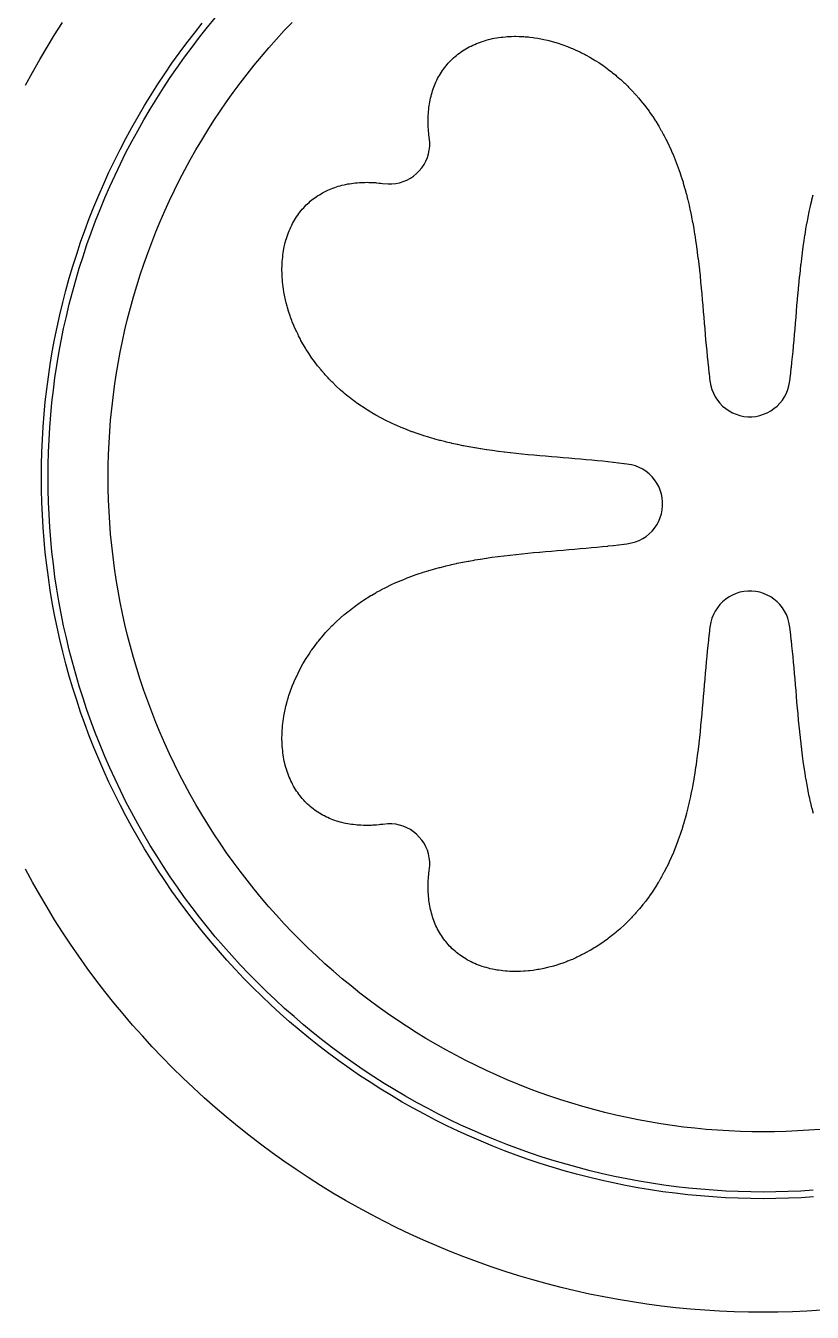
# Model space of a CAD drawing. Header units: metres. Extents: x 10 to 1210, y 10 to 2755.
# Drawn here: x 922.7 to 1040.3, y 2458 to 2650.6 of the extents above; entities that cross this region are included whole.
import ezdxf

# ---------------------------------------------------------------- set-up
doc = ezdxf.new("R2010")
doc.units = ezdxf.units.M
for name, color, linetype in [('ACIKLIK', 5, 'Continuous'), ('CAM_SABLON', 4, 'Continuous'), ('DIS_KENAR_V91_Z3', 1, 'Continuous'), ('LAMBA_T4_Z4', 3, 'Continuous')]:
    doc.layers.add(name, color=color, linetype=linetype)

msp = doc.modelspace()

# ---------------------------------------------------------------- linework, layer by layer
at = {"layer": 'ACIKLIK'}
msp.add_lwpolyline([(1041.54, 2485.37), (1039.84, 2485.24), (1038.13, 2485.14), (1036.42, 2485.06), (1034.71, 2485.02), (1033, 2485), (1031.29, 2485.02), (1029.58, 2485.06), (1027.87, 2485.14), (1026.16, 2485.24), (1024.46, 2485.37), (1022.76, 2485.54), (1021.06, 2485.73), (1019.36, 2485.95), (1017.67, 2486.21), (1015.98, 2486.49), (1014.3, 2486.8), (1012.62, 2487.14), (1010.96, 2487.51), (1009.29, 2487.91), (1007.64, 2488.34), (1005.99, 2488.8), (1004.35, 2489.28), (1002.72, 2489.8), (1001.09, 2490.34), (999.48, 2490.91), (997.88, 2491.51), (996.29, 2492.14), (994.71, 2492.79), (993.14, 2493.47), (991.58, 2494.18), (990.04, 2494.92), (988.51, 2495.68), (986.99, 2496.47), (985.49, 2497.29), (984, 2498.13), (982.53, 2499), (981.07, 2499.89), (979.63, 2500.81), (978.2, 2501.76), (976.79, 2502.72), (975.4, 2503.72), (974.02, 2504.73), (972.67, 2505.78), (971.33, 2506.84), (970.01, 2507.93), (968.71, 2509.04), (967.43, 2510.17), (966.16, 2511.33), (964.92, 2512.51), (963.7, 2513.7), (962.51, 2514.92), (961.33, 2516.16), (960.17, 2517.43), (959.04, 2518.71), (957.93, 2520.01), (956.84, 2521.33), (955.78, 2522.67), (954.73, 2524.02), (953.72, 2525.4), (952.72, 2526.79), (951.76, 2528.2), (950.81, 2529.63), (949.89, 2531.07), (949, 2532.53), (948.13, 2534), (947.29, 2535.49), (946.47, 2536.99), (945.68, 2538.51), (944.92, 2540.04), (944.18, 2541.58), (943.47, 2543.14), (942.79, 2544.71), (942.14, 2546.29), (941.51, 2547.88), (940.91, 2549.48), (940.34, 2551.09), (939.8, 2552.72), (939.28, 2554.35), (938.8, 2555.99), (938.34, 2557.64), (937.91, 2559.29), (937.51, 2560.96), (937.14, 2562.62), (936.8, 2564.3), (936.49, 2565.98), (936.21, 2567.67), (935.95, 2569.36), (935.73, 2571.06), (935.54, 2572.76), (935.37, 2574.46), (935.24, 2576.16), (935.14, 2577.87), (935.06, 2579.58), (935.02, 2581.29), (935, 2583), (935.02, 2584.71), (935.06, 2586.42), (935.14, 2588.13), (935.24, 2589.84), (935.37, 2591.54), (935.54, 2593.24), (935.73, 2594.94), (935.95, 2596.64), (936.21, 2598.33), (936.49, 2600.02), (936.8, 2601.7), (937.14, 2603.38), (937.51, 2605.04), (937.91, 2606.71), (938.34, 2608.36), (938.8, 2610.01), (939.28, 2611.65), (939.8, 2613.28), (940.34, 2614.91), (940.91, 2616.52), (941.51, 2618.12), (942.14, 2619.71), (942.79, 2621.29), (943.47, 2622.86), (944.18, 2624.42), (944.92, 2625.96), (945.68, 2627.49), (946.47, 2629.01), (947.29, 2630.51), (948.13, 2632), (949, 2633.47), (949.89, 2634.93), (950.81, 2636.37), (951.76, 2637.8), (952.72, 2639.21), (953.72, 2640.6), (954.73, 2641.98), (955.78, 2643.33), (956.84, 2644.67), (957.93, 2645.99), (959.04, 2647.29), (960.17, 2648.57), (961.33, 2649.84), (962.51, 2651.08)], dxfattribs=at)
at = {"layer": 'CAM_SABLON'}
msp.add_lwpolyline([(1040.46, 2476.26), (1038.6, 2476.15), (1036.73, 2476.07), (1034.87, 2476.02), (1033, 2476), (1031.13, 2476.02), (1029.27, 2476.07), (1027.4, 2476.15), (1025.54, 2476.26), (1023.67, 2476.41), (1021.82, 2476.59), (1019.96, 2476.8), (1018.11, 2477.04), (1016.26, 2477.32), (1014.42, 2477.63), (1012.58, 2477.97), (1010.75, 2478.34), (1008.93, 2478.74), (1007.11, 2479.18), (1005.31, 2479.65), (1003.51, 2480.15), (1001.72, 2480.68), (999.94, 2481.24), (998.16, 2481.83), (996.4, 2482.45), (994.65, 2483.11), (992.92, 2483.79), (991.19, 2484.51), (989.48, 2485.25), (987.78, 2486.03), (986.09, 2486.83), (984.42, 2487.66), (982.77, 2488.53), (981.13, 2489.42), (979.5, 2490.34), (977.89, 2491.28), (976.3, 2492.26), (974.72, 2493.26), (973.17, 2494.29), (971.63, 2495.35), (970.11, 2496.44), (968.61, 2497.55), (967.12, 2498.68), (965.66, 2499.85), (964.22, 2501.03), (962.8, 2502.25), (961.4, 2503.48), (960.03, 2504.75), (958.67, 2506.03), (957.34, 2507.34), (956.03, 2508.67), (954.75, 2510.03), (953.48, 2511.4), (952.25, 2512.8), (951.03, 2514.22), (949.85, 2515.66), (948.68, 2517.12), (947.55, 2518.61), (946.44, 2520.11), (945.35, 2521.63), (944.29, 2523.17), (943.26, 2524.72), (942.26, 2526.3), (941.28, 2527.89), (940.34, 2529.5), (939.42, 2531.13), (938.53, 2532.77), (937.66, 2534.42), (936.83, 2536.09), (936.03, 2537.78), (935.25, 2539.48), (934.51, 2541.19), (933.79, 2542.92), (933.11, 2544.65), (932.45, 2546.4), (931.83, 2548.16), (931.24, 2549.94), (930.68, 2551.72), (930.15, 2553.51), (929.65, 2555.31), (929.18, 2557.11), (928.74, 2558.93), (928.34, 2560.75), (927.97, 2562.58), (927.63, 2564.42), (927.32, 2566.26), (927.04, 2568.11), (926.8, 2569.96), (926.59, 2571.82), (926.41, 2573.67), (926.26, 2575.54), (926.15, 2577.4), (926.07, 2579.27), (926.02, 2581.13), (926, 2583), (926.02, 2584.87), (926.07, 2586.73), (926.15, 2588.6), (926.26, 2590.46), (926.41, 2592.33), (926.59, 2594.18), (926.8, 2596.04), (927.04, 2597.89), (927.32, 2599.74), (927.63, 2601.58), (927.97, 2603.42), (928.34, 2605.25), (928.74, 2607.07), (929.18, 2608.89), (929.65, 2610.69), (930.15, 2612.49), (930.68, 2614.28), (931.24, 2616.06), (931.83, 2617.84), (932.45, 2619.6), (933.11, 2621.35), (933.79, 2623.08), (934.51, 2624.81), (935.25, 2626.52), (936.03, 2628.22), (936.83, 2629.91), (937.66, 2631.58), (938.53, 2633.23), (939.42, 2634.87), (940.34, 2636.5), (941.28, 2638.11), (942.26, 2639.7), (943.26, 2641.28), (944.29, 2642.83), (945.35, 2644.37), (946.44, 2645.89), (947.55, 2647.39), (948.68, 2648.88), (949.85, 2650.34), (951.03, 2651.78)], dxfattribs=at)
at = {"layer": 'DIS_KENAR_V91_Z3'}
for points in [[(922.63, 2641.68), (923.67, 2643.6), (924.75, 2645.5), (925.85, 2647.38), (926.99, 2649.24), (928.17, 2651.08)], [(1040.5, 2532.65), (1040.31, 2533.4), (1040.28, 2533.5), (1040.1, 2534.26), (1040.08, 2534.35), (1039.91, 2535.13), (1039.89, 2535.21), (1039.73, 2536), (1039.71, 2536.08), (1039.56, 2536.88), (1039.55, 2536.95), (1039.4, 2537.76), (1039.39, 2537.83), (1039.26, 2538.64), (1039.25, 2538.71), (1039.12, 2539.53), (1039.11, 2539.59), (1038.99, 2540.42), (1038.98, 2540.47), (1038.87, 2541.31), (1038.86, 2541.36), (1038.76, 2542.2), (1038.75, 2542.24), (1038.65, 2543.09), (1038.65, 2543.13), (1038.55, 2543.98), (1038.55, 2544.02), (1038.46, 2544.87), (1038.46, 2544.91), (1038.37, 2545.76), (1038.37, 2545.79), (1038.29, 2546.65), (1038.29, 2546.68), (1038.21, 2547.54), (1038.21, 2547.56), (1038.13, 2548.43), (1038.13, 2548.44), (1038.05, 2549.31), (1038.05, 2549.32), (1037.98, 2550.18), (1037.91, 2551.06), (1037.83, 2551.92), (1037.76, 2552.77), (1037.69, 2553.62), (1037.62, 2554.46), (1037.54, 2555.3), (1037.46, 2556.13), (1037.38, 2556.95), (1037.3, 2557.77), (1037.29, 2557.81), (1037.21, 2558.57), (1037.2, 2558.62), (1037.12, 2559.36), (1037.11, 2559.42), (1037.02, 2560.15), (1037.02, 2560.21), (1036.97, 2560.57), (1036.84, 2561.31), (1036.68, 2561.88), (1036.46, 2562.44), (1036.18, 2562.97), (1035.86, 2563.47), (1035.49, 2563.93), (1035.07, 2564.36), (1034.61, 2564.74), (1034.12, 2565.08), (1033.6, 2565.36), (1033.05, 2565.59), (1032.48, 2565.77), (1031.89, 2565.89), (1031.3, 2565.95), (1030.7, 2565.95), (1030.11, 2565.89), (1029.52, 2565.77), (1028.95, 2565.59), (1028.4, 2565.36), (1027.88, 2565.08), (1027.39, 2564.74), (1026.93, 2564.36), (1026.51, 2563.93), (1026.14, 2563.47), (1025.82, 2562.97), (1025.54, 2562.44), (1025.32, 2561.88), (1025.16, 2561.31), (1025.03, 2560.57), (1024.98, 2560.21), (1024.98, 2560.15), (1024.89, 2559.42), (1024.88, 2559.36), (1024.8, 2558.62), (1024.79, 2558.57), (1024.71, 2557.81), (1024.7, 2557.77), (1024.62, 2557), (1024.54, 2556.17), (1024.46, 2555.34), (1024.39, 2554.5), (1024.31, 2553.65), (1024.24, 2552.79), (1024.17, 2551.93), (1024.09, 2551.06), (1024.02, 2550.19), (1023.95, 2549.32), (1023.95, 2549.32), (1023.87, 2548.45), (1023.87, 2548.44), (1023.8, 2547.58), (1023.79, 2547.56), (1023.72, 2546.7), (1023.71, 2546.68), (1023.63, 2545.82), (1023.63, 2545.79), (1023.55, 2544.94), (1023.54, 2544.9), (1023.45, 2544.05), (1023.45, 2544.02), (1023.36, 2543.17), (1023.35, 2543.13), (1023.25, 2542.29), (1023.25, 2542.24), (1023.14, 2541.4), (1023.14, 2541.35), (1023.02, 2540.52), (1023.02, 2540.47), (1022.9, 2539.64), (1022.89, 2539.58), (1022.76, 2538.77), (1022.75, 2538.7), (1022.62, 2537.89), (1022.61, 2537.82), (1022.47, 2537.02), (1022.45, 2536.95), (1022.3, 2536.15), (1022.29, 2536.07), (1022.13, 2535.29), (1022.11, 2535.21), (1021.94, 2534.43), (1021.92, 2534.34), (1021.74, 2533.58), (1021.72, 2533.49), (1021.53, 2532.73), (1021.5, 2532.64), (1021.3, 2531.89), (1021.27, 2531.79), (1021.06, 2531.06), (1021.03, 2530.95), (1020.8, 2530.23), (1020.77, 2530.12), (1020.52, 2529.37), (1020.48, 2529.25), (1020.23, 2528.55), (1020.19, 2528.44), (1019.93, 2527.75), (1019.88, 2527.63), (1019.61, 2526.96), (1019.56, 2526.84), (1019.28, 2526.18), (1019.22, 2526.05), (1018.93, 2525.41), (1018.87, 2525.28), (1018.56, 2524.65), (1018.49, 2524.52), (1018.17, 2523.9), (1018.1, 2523.77), (1017.77, 2523.16), (1017.7, 2523.03), (1017.36, 2522.44), (1017.28, 2522.31), (1016.92, 2521.73), (1016.84, 2521.6), (1016.47, 2521.03), (1016.38, 2520.9), (1016, 2520.35), (1015.91, 2520.22), (1015.52, 2519.69), (1015.42, 2519.55), (1015.01, 2519.03), (1014.91, 2518.9), (1014.5, 2518.4), (1014.39, 2518.27), (1013.96, 2517.78), (1013.85, 2517.65), (1013.41, 2517.18), (1013.3, 2517.06), (1012.85, 2516.6), (1012.73, 2516.47), (1012.27, 2516.03), (1012.15, 2515.91), (1011.68, 2515.48), (1011.55, 2515.37), (1011.07, 2514.96), (1010.94, 2514.84), (1010.46, 2514.45), (1010.32, 2514.34), (1009.82, 2513.96), (1009.68, 2513.86), (1009.18, 2513.49), (1009.04, 2513.39), (1008.53, 2513.05), (1008.38, 2512.95), (1007.87, 2512.62), (1007.71, 2512.53), (1007.2, 2512.22), (1007.04, 2512.13), (1006.52, 2511.84), (1006.36, 2511.75), (1005.83, 2511.48), (1005.66, 2511.4), (1005.13, 2511.15), (1004.97, 2511.07), (1004.44, 2510.83), (1004.27, 2510.76), (1003.73, 2510.55), (1003.56, 2510.48), (1003.03, 2510.28), (1002.85, 2510.22), (1002.32, 2510.04), (1002.13, 2509.98), (1001.61, 2509.83), (1001.42, 2509.77), (1000.9, 2509.64), (1000.71, 2509.59), (1000.19, 2509.47), (999.99, 2509.43), (999.48, 2509.33), (999.28, 2509.29), (998.78, 2509.21), (998.57, 2509.18), (998.08, 2509.12), (997.87, 2509.1), (997.38, 2509.06), (997.17, 2509.04), (996.69, 2509.02), (996.47, 2509.01), (996.01, 2509), (995.79, 2509), (995.34, 2509.01), (995.11, 2509.02), (994.68, 2509.05), (994.44, 2509.07), (994.02, 2509.11), (993.78, 2509.14), (993.38, 2509.19), (993.14, 2509.23), (992.75, 2509.3), (992.51, 2509.35), (992.14, 2509.43), (991.89, 2509.5), (991.54, 2509.59), (991.28, 2509.67), (990.95, 2509.77), (990.69, 2509.86), (990.38, 2509.98), (990.12, 2510.08), (989.83, 2510.21), (989.57, 2510.33), (989.29, 2510.46), (989.03, 2510.59), (988.77, 2510.73), (988.52, 2510.88), (988.27, 2511.03), (988.02, 2511.19), (987.79, 2511.35), (987.55, 2511.52), (987.33, 2511.68), (987.09, 2511.87), (986.89, 2512.04), (986.66, 2512.25), (986.47, 2512.42), (986.25, 2512.64), (986.08, 2512.82), (985.87, 2513.05), (985.7, 2513.24), (985.5, 2513.48), (985.35, 2513.67), (985.16, 2513.92), (985.02, 2514.13), (984.85, 2514.38), (984.71, 2514.6), (984.56, 2514.85), (984.43, 2515.08), (984.29, 2515.34), (984.17, 2515.58), (984.04, 2515.85), (983.93, 2516.1), (983.82, 2516.36), (983.72, 2516.63), (983.63, 2516.89), (983.53, 2517.17), (983.45, 2517.42), (983.37, 2517.72), (983.3, 2517.97), (983.23, 2518.28), (983.17, 2518.52), (983.11, 2518.84), (983.07, 2519.09), (983.02, 2519.42), (982.99, 2519.66), (982.95, 2520), (982.92, 2520.23), (982.9, 2520.59), (982.89, 2520.81), (982.87, 2521.18), (982.87, 2521.39), (982.86, 2521.78), (982.87, 2521.98), (982.88, 2522.37), (982.89, 2522.57), (982.91, 2522.97), (982.93, 2523.15), (982.97, 2523.56), (982.99, 2523.74), (983.03, 2524.06), (983.1, 2524.87), (983.1, 2525.45), (983.04, 2526.03), (982.92, 2526.6), (982.75, 2527.15), (982.52, 2527.69), (982.25, 2528.21), (981.92, 2528.69), (981.55, 2529.14), (981.14, 2529.55), (980.69, 2529.92), (980.21, 2530.25), (979.69, 2530.52), (979.15, 2530.75), (978.6, 2530.92), (978.03, 2531.04), (977.45, 2531.1), (976.86, 2531.1), (976.11, 2531.03), (976.11, 2531.03), (975.74, 2530.99), (975.56, 2530.97), (975.15, 2530.93), (974.97, 2530.91), (974.57, 2530.89), (974.37, 2530.88), (973.98, 2530.87), (973.78, 2530.86), (973.39, 2530.87), (973.18, 2530.87), (972.81, 2530.89), (972.59, 2530.9), (972.23, 2530.92), (972, 2530.95), (971.66, 2530.99), (971.42, 2531.02), (971.09, 2531.07), (970.84, 2531.11), (970.52, 2531.17), (970.28, 2531.23), (969.97, 2531.3), (969.72, 2531.37), (969.42, 2531.45), (969.17, 2531.53), (968.89, 2531.63), (968.63, 2531.72), (968.36, 2531.82), (968.1, 2531.93), (967.85, 2532.04), (967.58, 2532.17), (967.34, 2532.29), (967.08, 2532.43), (966.85, 2532.56), (966.6, 2532.71), (966.38, 2532.85), (966.13, 2533.02), (965.92, 2533.16), (965.67, 2533.35), (965.48, 2533.5), (965.24, 2533.7), (965.05, 2533.87), (964.82, 2534.08), (964.64, 2534.25), (964.42, 2534.47), (964.25, 2534.66), (964.04, 2534.89), (963.87, 2535.09), (963.68, 2535.33), (963.52, 2535.55), (963.35, 2535.79), (963.19, 2536.02), (963.03, 2536.27), (962.88, 2536.52), (962.73, 2536.77), (962.59, 2537.03), (962.46, 2537.29), (962.33, 2537.57), (962.21, 2537.83), (962.08, 2538.12), (961.98, 2538.38), (961.86, 2538.69), (961.77, 2538.95), (961.67, 2539.28), (961.59, 2539.54), (961.5, 2539.89), (961.43, 2540.14), (961.35, 2540.51), (961.3, 2540.75), (961.23, 2541.14), (961.19, 2541.38), (961.14, 2541.78), (961.11, 2542.02), (961.07, 2542.44), (961.05, 2542.68), (961.02, 2543.11), (961.01, 2543.34), (961, 2543.79), (961, 2544.01), (961.01, 2544.47), (961.02, 2544.69), (961.04, 2545.17), (961.06, 2545.38), (961.1, 2545.87), (961.12, 2546.08), (961.18, 2546.57), (961.21, 2546.78), (961.29, 2547.28), (961.33, 2547.48), (961.43, 2547.99), (961.47, 2548.19), (961.59, 2548.71), (961.64, 2548.9), (961.77, 2549.42), (961.83, 2549.61), (961.98, 2550.13), (962.04, 2550.32), (962.22, 2550.85), (962.28, 2551.03), (962.48, 2551.56), (962.55, 2551.73), (962.76, 2552.27), (962.83, 2552.44), (963.07, 2552.97), (963.15, 2553.13), (963.4, 2553.66), (963.48, 2553.83), (963.75, 2554.36), (963.84, 2554.52), (964.13, 2555.04), (964.22, 2555.2), (964.53, 2555.71), (964.62, 2555.87), (964.95, 2556.38), (965.05, 2556.53), (965.39, 2557.04), (965.49, 2557.18), (965.86, 2557.68), (965.96, 2557.82), (966.34, 2558.32), (966.45, 2558.46), (966.84, 2558.94), (966.96, 2559.07), (967.37, 2559.55), (967.48, 2559.68), (967.91, 2560.15), (968.03, 2560.27), (968.47, 2560.73), (968.6, 2560.85), (969.06, 2561.3), (969.18, 2561.41), (969.65, 2561.85), (969.78, 2561.96), (970.27, 2562.39), (970.4, 2562.5), (970.9, 2562.91), (971.03, 2563.01), (971.55, 2563.42), (971.69, 2563.52), (972.22, 2563.91), (972.35, 2564), (972.9, 2564.38), (973.03, 2564.47), (973.6, 2564.84), (973.73, 2564.92), (974.31, 2565.28), (974.44, 2565.36), (975.03, 2565.7), (975.16, 2565.77), (975.77, 2566.1), (975.9, 2566.17), (976.52, 2566.49), (976.65, 2566.56), (977.28, 2566.87), (977.41, 2566.93), (978.05, 2567.22), (978.18, 2567.28), (978.84, 2567.56), (978.96, 2567.61), (979.63, 2567.88), (979.75, 2567.93), (980.44, 2568.19), (980.55, 2568.23), (981.25, 2568.48), (981.36, 2568.52), (982.03, 2568.74), (982.13, 2568.77), (982.86, 2569), (982.97, 2569.03), (983.7, 2569.24), (983.8, 2569.27), (984.55, 2569.48), (984.65, 2569.5), (985.4, 2569.69), (985.5, 2569.72), (986.26, 2569.9), (986.35, 2569.92), (987.13, 2570.09), (987.21, 2570.11), (988, 2570.27), (988.08, 2570.29), (988.88, 2570.44), (988.95, 2570.45), (989.76, 2570.6), (989.83, 2570.61), (990.64, 2570.74), (990.71, 2570.75), (991.53, 2570.88), (991.59, 2570.89), (992.42, 2571.01), (992.47, 2571.02), (993.31, 2571.13), (993.36, 2571.14), (994.2, 2571.24), (994.24, 2571.25), (995.09, 2571.35), (995.13, 2571.35), (995.98, 2571.45), (996.02, 2571.45), (996.87, 2571.54), (996.91, 2571.54), (997.76, 2571.63), (997.79, 2571.63), (998.65, 2571.71), (998.68, 2571.71), (999.54, 2571.79), (999.56, 2571.79), (1000.43, 2571.87), (1000.44, 2571.87), (1001.31, 2571.95), (1001.32, 2571.95), (1002.18, 2572.02), (1003.06, 2572.09), (1003.92, 2572.17), (1004.77, 2572.24), (1005.62, 2572.31), (1006.46, 2572.38), (1007.3, 2572.46), (1008.13, 2572.54), (1008.95, 2572.62), (1009.77, 2572.7), (1009.81, 2572.71), (1010.57, 2572.79), (1010.62, 2572.8), (1011.36, 2572.88), (1011.42, 2572.89), (1012.15, 2572.98), (1012.21, 2572.98), (1012.57, 2573.03), (1013.31, 2573.16), (1013.88, 2573.32), (1014.44, 2573.54), (1014.97, 2573.82), (1015.47, 2574.14), (1015.93, 2574.51), (1016.36, 2574.93), (1016.74, 2575.39), (1017.08, 2575.88), (1017.36, 2576.4), (1017.59, 2576.95), (1017.77, 2577.52), (1017.89, 2578.11), (1017.95, 2578.7), (1017.95, 2579.3), (1017.89, 2579.89), (1017.77, 2580.48), (1017.59, 2581.05), (1017.36, 2581.6), (1017.08, 2582.12), (1016.74, 2582.61), (1016.36, 2583.07), (1015.93, 2583.49), (1015.47, 2583.86), (1014.97, 2584.18), (1014.44, 2584.46), (1013.88, 2584.68), (1013.31, 2584.84), (1012.57, 2584.97), (1012.21, 2585.02), (1012.15, 2585.02), (1011.42, 2585.11), (1011.36, 2585.12), (1010.62, 2585.2), (1010.57, 2585.21), (1009.81, 2585.29), (1009.77, 2585.3), (1009, 2585.38), (1008.17, 2585.46), (1007.34, 2585.54), (1006.5, 2585.61), (1005.65, 2585.69), (1004.79, 2585.76), (1003.93, 2585.83), (1003.06, 2585.91), (1002.19, 2585.98), (1001.32, 2586.05), (1001.32, 2586.05), (1000.45, 2586.13), (1000.44, 2586.13), (999.58, 2586.2), (999.56, 2586.21), (998.7, 2586.28), (998.68, 2586.29), (997.82, 2586.37), (997.79, 2586.37), (996.94, 2586.45), (996.9, 2586.46), (996.05, 2586.55), (996.02, 2586.55), (995.17, 2586.64), (995.13, 2586.65), (994.29, 2586.75), (994.24, 2586.75), (993.4, 2586.86), (993.35, 2586.86), (992.52, 2586.98), (992.47, 2586.98), (991.64, 2587.1), (991.58, 2587.11), (990.77, 2587.24), (990.7, 2587.25), (989.89, 2587.38), (989.82, 2587.39), (989.02, 2587.53), (988.95, 2587.55), (988.15, 2587.7), (988.07, 2587.71), (987.29, 2587.87), (987.21, 2587.89), (986.43, 2588.06), (986.34, 2588.08), (985.58, 2588.26), (985.49, 2588.28), (984.73, 2588.47), (984.64, 2588.5), (983.89, 2588.7), (983.79, 2588.73), (983.06, 2588.94), (982.95, 2588.97), (982.23, 2589.2), (982.12, 2589.23), (981.37, 2589.48), (981.25, 2589.52), (980.55, 2589.77), (980.44, 2589.81), (979.75, 2590.07), (979.63, 2590.12), (978.96, 2590.39), (978.84, 2590.44), (978.18, 2590.72), (978.05, 2590.78), (977.41, 2591.07), (977.28, 2591.13), (976.65, 2591.44), (976.52, 2591.51), (975.9, 2591.83), (975.77, 2591.9), (975.16, 2592.23), (975.03, 2592.3), (974.44, 2592.64), (974.31, 2592.72), (973.73, 2593.08), (973.6, 2593.16), (973.03, 2593.53), (972.9, 2593.62), (972.35, 2594), (972.22, 2594.09), (971.69, 2594.48), (971.55, 2594.58), (971.03, 2594.99), (970.9, 2595.09), (970.4, 2595.5), (970.27, 2595.61), (969.78, 2596.04), (969.65, 2596.15), (969.18, 2596.59), (969.06, 2596.7), (968.6, 2597.15), (968.47, 2597.27), (968.03, 2597.73), (967.91, 2597.85), (967.48, 2598.32), (967.37, 2598.45), (966.96, 2598.93), (966.84, 2599.06), (966.45, 2599.54), (966.34, 2599.68), (965.96, 2600.18), (965.86, 2600.32), (965.49, 2600.82), (965.39, 2600.96), (965.05, 2601.47), (964.95, 2601.62), (964.62, 2602.13), (964.53, 2602.29), (964.22, 2602.8), (964.13, 2602.96), (963.84, 2603.48), (963.75, 2603.64), (963.48, 2604.17), (963.4, 2604.34), (963.15, 2604.87), (963.07, 2605.03), (962.83, 2605.56), (962.76, 2605.73), (962.55, 2606.27), (962.48, 2606.44), (962.28, 2606.97), (962.22, 2607.15), (962.04, 2607.68), (961.98, 2607.87), (961.83, 2608.39), (961.77, 2608.58), (961.64, 2609.1), (961.59, 2609.29), (961.47, 2609.81), (961.43, 2610.01), (961.33, 2610.52), (961.29, 2610.72), (961.21, 2611.22), (961.18, 2611.43), (961.12, 2611.92), (961.1, 2612.13), (961.06, 2612.62), (961.04, 2612.83), (961.02, 2613.31), (961.01, 2613.53), (961, 2613.99), (961, 2614.21), (961.01, 2614.66), (961.02, 2614.89), (961.05, 2615.32), (961.07, 2615.56), (961.11, 2615.98), (961.14, 2616.22), (961.19, 2616.62), (961.23, 2616.86), (961.3, 2617.25), (961.35, 2617.49), (961.43, 2617.86), (961.5, 2618.11), (961.59, 2618.46), (961.67, 2618.72), (961.77, 2619.05), (961.86, 2619.31), (961.98, 2619.62), (962.08, 2619.88), (962.21, 2620.17), (962.33, 2620.43), (962.46, 2620.71), (962.59, 2620.97), (962.73, 2621.23), (962.88, 2621.48), (963.03, 2621.73), (963.19, 2621.98), (963.35, 2622.21), (963.52, 2622.45), (963.68, 2622.67), (963.87, 2622.91), (964.04, 2623.11), (964.25, 2623.34), (964.42, 2623.53), (964.64, 2623.75), (964.82, 2623.92), (965.05, 2624.13), (965.24, 2624.3), (965.48, 2624.5), (965.67, 2624.65), (965.92, 2624.84), (966.13, 2624.98), (966.38, 2625.15), (966.6, 2625.29), (966.85, 2625.44), (967.08, 2625.57), (967.34, 2625.71), (967.58, 2625.83), (967.85, 2625.96), (968.1, 2626.07), (968.36, 2626.18), (968.63, 2626.28), (968.89, 2626.37), (969.17, 2626.47), (969.42, 2626.55), (969.72, 2626.63), (969.97, 2626.7), (970.28, 2626.77), (970.52, 2626.83), (970.84, 2626.89), (971.09, 2626.93), (971.42, 2626.98), (971.66, 2627.01), (972, 2627.05), (972.23, 2627.08), (972.59, 2627.1), (972.81, 2627.11), (973.18, 2627.13), (973.39, 2627.13), (973.78, 2627.14), (973.98, 2627.13), (974.37, 2627.12), (974.57, 2627.11), (974.97, 2627.09), (975.15, 2627.07), (975.56, 2627.03), (975.74, 2627.01), (976.06, 2626.97), (976.87, 2626.9), (977.45, 2626.9), (978.03, 2626.96), (978.6, 2627.08), (979.15, 2627.25), (979.69, 2627.48), (980.21, 2627.75), (980.69, 2628.08), (981.14, 2628.45), (981.55, 2628.86), (981.92, 2629.31), (982.25, 2629.79), (982.52, 2630.31), (982.75, 2630.85), (982.92, 2631.4), (983.04, 2631.97), (983.1, 2632.55), (983.1, 2633.14), (983.03, 2633.89), (982.99, 2634.26), (982.97, 2634.44), (982.93, 2634.85), (982.91, 2635.03), (982.89, 2635.43), (982.88, 2635.63), (982.87, 2636.02), (982.86, 2636.22), (982.87, 2636.61), (982.87, 2636.82), (982.89, 2637.19), (982.9, 2637.41), (982.92, 2637.77), (982.95, 2638), (982.99, 2638.34), (983.02, 2638.58), (983.07, 2638.91), (983.11, 2639.16), (983.17, 2639.48), (983.23, 2639.72), (983.3, 2640.03), (983.37, 2640.28), (983.45, 2640.58), (983.53, 2640.83), (983.63, 2641.11), (983.72, 2641.37), (983.82, 2641.64), (983.93, 2641.9), (984.04, 2642.15), (984.17, 2642.42), (984.29, 2642.66), (984.43, 2642.92), (984.56, 2643.15), (984.71, 2643.4), (984.85, 2643.62), (985.02, 2643.87), (985.16, 2644.08), (985.35, 2644.33), (985.5, 2644.52), (985.7, 2644.76), (985.87, 2644.95), (986.08, 2645.18), (986.25, 2645.36), (986.47, 2645.58), (986.66, 2645.75), (986.89, 2645.96), (987.09, 2646.13), (987.33, 2646.32), (987.55, 2646.48), (987.79, 2646.65), (988.02, 2646.81), (988.27, 2646.97), (988.52, 2647.12), (988.77, 2647.27), (989.03, 2647.41), (989.29, 2647.54), (989.57, 2647.67), (989.83, 2647.79), (990.12, 2647.92), (990.38, 2648.02), (990.69, 2648.14), (990.95, 2648.23), (991.28, 2648.33), (991.54, 2648.41), (991.89, 2648.5), (992.14, 2648.57), (992.51, 2648.65), (992.75, 2648.7), (993.14, 2648.77), (993.38, 2648.81), (993.78, 2648.86), (994.02, 2648.89), (994.44, 2648.93), (994.68, 2648.95), (995.11, 2648.98), (995.34, 2648.99), (995.79, 2649), (996.01, 2649), (996.47, 2648.99), (996.69, 2648.98), (997.17, 2648.96), (997.38, 2648.94), (997.87, 2648.9), (998.08, 2648.88), (998.57, 2648.82), (998.78, 2648.79), (999.28, 2648.71), (999.48, 2648.67), (999.99, 2648.57), (1000.19, 2648.53), (1000.71, 2648.41), (1000.9, 2648.36), (1001.42, 2648.23), (1001.61, 2648.17), (1002.13, 2648.02), (1002.32, 2647.96), (1002.85, 2647.78), (1003.03, 2647.72), (1003.56, 2647.52), (1003.73, 2647.45), (1004.27, 2647.24), (1004.44, 2647.17), (1004.97, 2646.93), (1005.13, 2646.85), (1005.66, 2646.6), (1005.83, 2646.52), (1006.36, 2646.25), (1006.52, 2646.16), (1007.04, 2645.87), (1007.2, 2645.78), (1007.71, 2645.47), (1007.87, 2645.38), (1008.38, 2645.05), (1008.53, 2644.95), (1009.04, 2644.61), (1009.18, 2644.51), (1009.68, 2644.14), (1009.82, 2644.04), (1010.32, 2643.66), (1010.46, 2643.55), (1010.94, 2643.16), (1011.07, 2643.04), (1011.55, 2642.63), (1011.68, 2642.52), (1012.15, 2642.09), (1012.27, 2641.97), (1012.73, 2641.53), (1012.85, 2641.4), (1013.3, 2640.94), (1013.41, 2640.82), (1013.85, 2640.35), (1013.96, 2640.22), (1014.39, 2639.73), (1014.5, 2639.6), (1014.91, 2639.1), (1015.01, 2638.97), (1015.42, 2638.45), (1015.52, 2638.31), (1015.91, 2637.78), (1016, 2637.65), (1016.38, 2637.1), (1016.47, 2636.97), (1016.84, 2636.4), (1016.92, 2636.27), (1017.28, 2635.69), (1017.36, 2635.56), (1017.7, 2634.97), (1017.77, 2634.84), (1018.1, 2634.23), (1018.17, 2634.1), (1018.49, 2633.48), (1018.56, 2633.35), (1018.87, 2632.72), (1018.93, 2632.59), (1019.22, 2631.95), (1019.28, 2631.82), (1019.56, 2631.16), (1019.61, 2631.04), (1019.88, 2630.37), (1019.93, 2630.25), (1020.19, 2629.56), (1020.23, 2629.45), (1020.48, 2628.75), (1020.52, 2628.64), (1020.74, 2627.97), (1020.77, 2627.87), (1021, 2627.14), (1021.03, 2627.03), (1021.24, 2626.3), (1021.27, 2626.2), (1021.48, 2625.45), (1021.5, 2625.35), (1021.69, 2624.6), (1021.72, 2624.5), (1021.9, 2623.74), (1021.92, 2623.65), (1022.09, 2622.87), (1022.11, 2622.79), (1022.27, 2622), (1022.29, 2621.92), (1022.44, 2621.12), (1022.45, 2621.05), (1022.6, 2620.24), (1022.61, 2620.17), (1022.74, 2619.36), (1022.75, 2619.29), (1022.88, 2618.47), (1022.89, 2618.41), (1023.01, 2617.58), (1023.02, 2617.53), (1023.13, 2616.69), (1023.14, 2616.64), (1023.24, 2615.8), (1023.25, 2615.76), (1023.35, 2614.91), (1023.35, 2614.87), (1023.45, 2614.02), (1023.45, 2613.98), (1023.54, 2613.13), (1023.54, 2613.09), (1023.63, 2612.24), (1023.63, 2612.21), (1023.71, 2611.35), (1023.71, 2611.32), (1023.79, 2610.46), (1023.79, 2610.44), (1023.87, 2609.57), (1023.87, 2609.56), (1023.95, 2608.69), (1023.95, 2608.68), (1024.02, 2607.82), (1024.09, 2606.94), (1024.17, 2606.08), (1024.24, 2605.23), (1024.31, 2604.38), (1024.38, 2603.54), (1024.46, 2602.7), (1024.54, 2601.87), (1024.62, 2601.05), (1024.7, 2600.23), (1024.71, 2600.19), (1024.79, 2599.43), (1024.8, 2599.38), (1024.88, 2598.64), (1024.89, 2598.58), (1024.98, 2597.85), (1024.98, 2597.79), (1025.03, 2597.43), (1025.16, 2596.69), (1025.32, 2596.12), (1025.54, 2595.56), (1025.82, 2595.03), (1026.14, 2594.53), (1026.51, 2594.07), (1026.93, 2593.64), (1027.39, 2593.26), (1027.88, 2592.92), (1028.4, 2592.64), (1028.95, 2592.41), (1029.52, 2592.23), (1030.11, 2592.11), (1030.7, 2592.05), (1031.3, 2592.05), (1031.89, 2592.11), (1032.48, 2592.23), (1033.05, 2592.41), (1033.6, 2592.64), (1034.12, 2592.92), (1034.61, 2593.26), (1035.07, 2593.64), (1035.49, 2594.07), (1035.86, 2594.53), (1036.18, 2595.03), (1036.46, 2595.56), (1036.68, 2596.12), (1036.84, 2596.69), (1036.97, 2597.43), (1037.02, 2597.79), (1037.02, 2597.85), (1037.11, 2598.58), (1037.12, 2598.64), (1037.2, 2599.38), (1037.21, 2599.43), (1037.29, 2600.19), (1037.3, 2600.23), (1037.38, 2601), (1037.46, 2601.83), (1037.54, 2602.66), (1037.61, 2603.5), (1037.69, 2604.35), (1037.76, 2605.21), (1037.83, 2606.07), (1037.91, 2606.94), (1037.98, 2607.81), (1038.05, 2608.68), (1038.05, 2608.68), (1038.13, 2609.55), (1038.13, 2609.56), (1038.2, 2610.42), (1038.21, 2610.44), (1038.28, 2611.3), (1038.29, 2611.32), (1038.37, 2612.18), (1038.37, 2612.21), (1038.45, 2613.06), (1038.46, 2613.1), (1038.55, 2613.95), (1038.55, 2613.98), (1038.64, 2614.83), (1038.65, 2614.87), (1038.75, 2615.71), (1038.75, 2615.76), (1038.86, 2616.6), (1038.86, 2616.65), (1038.98, 2617.48), (1038.98, 2617.53), (1039.1, 2618.36), (1039.11, 2618.42), (1039.24, 2619.23), (1039.25, 2619.3), (1039.38, 2620.11), (1039.39, 2620.18), (1039.53, 2620.98), (1039.55, 2621.05), (1039.7, 2621.85), (1039.71, 2621.93), (1039.87, 2622.71), (1039.89, 2622.79), (1040.06, 2623.57), (1040.08, 2623.66), (1040.26, 2624.42), (1040.28, 2624.51), (1040.47, 2625.27)], [(1041.72, 2458.3), (1039.54, 2458.17), (1037.36, 2458.08), (1035.18, 2458.02), (1033, 2458), (1030.82, 2458.02), (1028.64, 2458.08), (1026.46, 2458.17), (1024.28, 2458.3), (1022.11, 2458.48), (1019.93, 2458.68), (1017.77, 2458.93), (1015.6, 2459.22), (1013.45, 2459.54), (1011.29, 2459.9), (1009.15, 2460.3), (1007.01, 2460.73), (1004.88, 2461.2), (1002.76, 2461.71), (1000.65, 2462.26), (998.55, 2462.84), (996.45, 2463.46), (994.37, 2464.12), (992.3, 2464.81), (990.25, 2465.54), (988.2, 2466.3), (986.17, 2467.1), (984.16, 2467.94), (982.16, 2468.81), (980.17, 2469.71), (978.2, 2470.65), (976.25, 2471.62), (974.32, 2472.63), (972.4, 2473.67), (970.5, 2474.75), (968.62, 2475.85), (966.76, 2476.99), (964.92, 2478.17), (963.1, 2479.37), (961.3, 2480.61), (959.53, 2481.87), (957.77, 2483.17), (956.04, 2484.5), (954.33, 2485.86), (952.65, 2487.24), (950.99, 2488.66), (949.36, 2490.11), (947.75, 2491.58), (946.17, 2493.08), (944.61, 2494.61), (943.08, 2496.17), (941.58, 2497.75), (940.11, 2499.36), (938.66, 2500.99), (937.24, 2502.65), (935.86, 2504.33), (934.5, 2506.04), (933.17, 2507.77), (931.87, 2509.53), (930.61, 2511.3), (929.37, 2513.1), (928.17, 2514.92), (926.99, 2516.76), (925.85, 2518.62), (924.75, 2520.5), (923.67, 2522.4), (922.63, 2524.32)]]:
    msp.add_lwpolyline(points, dxfattribs=at)
at = {"layer": 'LAMBA_T4_Z4'}
msp.add_lwpolyline([(1040.53, 2475.26), (1038.65, 2475.15), (1036.77, 2475.07), (1034.88, 2475.02), (1033, 2475), (1031.12, 2475.02), (1029.23, 2475.07), (1027.35, 2475.15), (1025.47, 2475.26), (1023.59, 2475.41), (1021.71, 2475.59), (1019.84, 2475.81), (1017.97, 2476.05), (1016.11, 2476.33), (1014.25, 2476.64), (1012.39, 2476.98), (1010.55, 2477.36), (1008.71, 2477.77), (1006.87, 2478.21), (1005.05, 2478.68), (1003.23, 2479.18), (1001.42, 2479.72), (999.63, 2480.29), (997.84, 2480.88), (996.06, 2481.51), (994.3, 2482.17), (992.54, 2482.86), (990.8, 2483.59), (989.07, 2484.34), (987.36, 2485.12), (985.66, 2485.93), (983.97, 2486.77), (982.3, 2487.64), (980.64, 2488.54), (979, 2489.47), (977.38, 2490.43), (975.77, 2491.41), (974.18, 2492.42), (972.61, 2493.46), (971.05, 2494.53), (969.52, 2495.63), (968, 2496.75), (966.51, 2497.9), (965.03, 2499.07), (963.58, 2500.27), (962.15, 2501.49), (960.73, 2502.74), (959.34, 2504.01), (957.98, 2505.31), (956.63, 2506.63), (955.31, 2507.98), (954.01, 2509.34), (952.74, 2510.73), (951.49, 2512.15), (950.27, 2513.58), (949.07, 2515.03), (947.9, 2516.51), (946.75, 2518), (945.63, 2519.52), (944.53, 2521.05), (943.46, 2522.61), (942.42, 2524.18), (941.41, 2525.77), (940.43, 2527.38), (939.47, 2529), (938.54, 2530.64), (937.64, 2532.3), (936.77, 2533.97), (935.93, 2535.66), (935.12, 2537.36), (934.34, 2539.07), (933.59, 2540.8), (932.86, 2542.54), (932.17, 2544.3), (931.51, 2546.06), (930.88, 2547.84), (930.29, 2549.63), (929.72, 2551.42), (929.18, 2553.23), (928.68, 2555.05), (928.21, 2556.87), (927.77, 2558.71), (927.36, 2560.55), (926.98, 2562.39), (926.64, 2564.25), (926.33, 2566.11), (926.05, 2567.97), (925.81, 2569.84), (925.59, 2571.71), (925.41, 2573.59), (925.26, 2575.47), (925.15, 2577.35), (925.07, 2579.23), (925.02, 2581.12), (925, 2583), (925.02, 2584.88), (925.07, 2586.77), (925.15, 2588.65), (925.26, 2590.53), (925.41, 2592.41), (925.59, 2594.29), (925.81, 2596.16), (926.05, 2598.03), (926.33, 2599.89), (926.64, 2601.75), (926.98, 2603.61), (927.36, 2605.45), (927.77, 2607.29), (928.21, 2609.13), (928.68, 2610.95), (929.18, 2612.77), (929.72, 2614.58), (930.29, 2616.37), (930.88, 2618.16), (931.51, 2619.94), (932.17, 2621.7), (932.86, 2623.46), (933.59, 2625.2), (934.34, 2626.93), (935.12, 2628.64), (935.93, 2630.34), (936.77, 2632.03), (937.64, 2633.7), (938.54, 2635.36), (939.47, 2637), (940.43, 2638.62), (941.41, 2640.23), (942.42, 2641.82), (943.46, 2643.39), (944.53, 2644.95), (945.63, 2646.48), (946.75, 2648), (947.9, 2649.49), (949.07, 2650.97)], dxfattribs=at)

doc.saveas('drawing.dxf')
